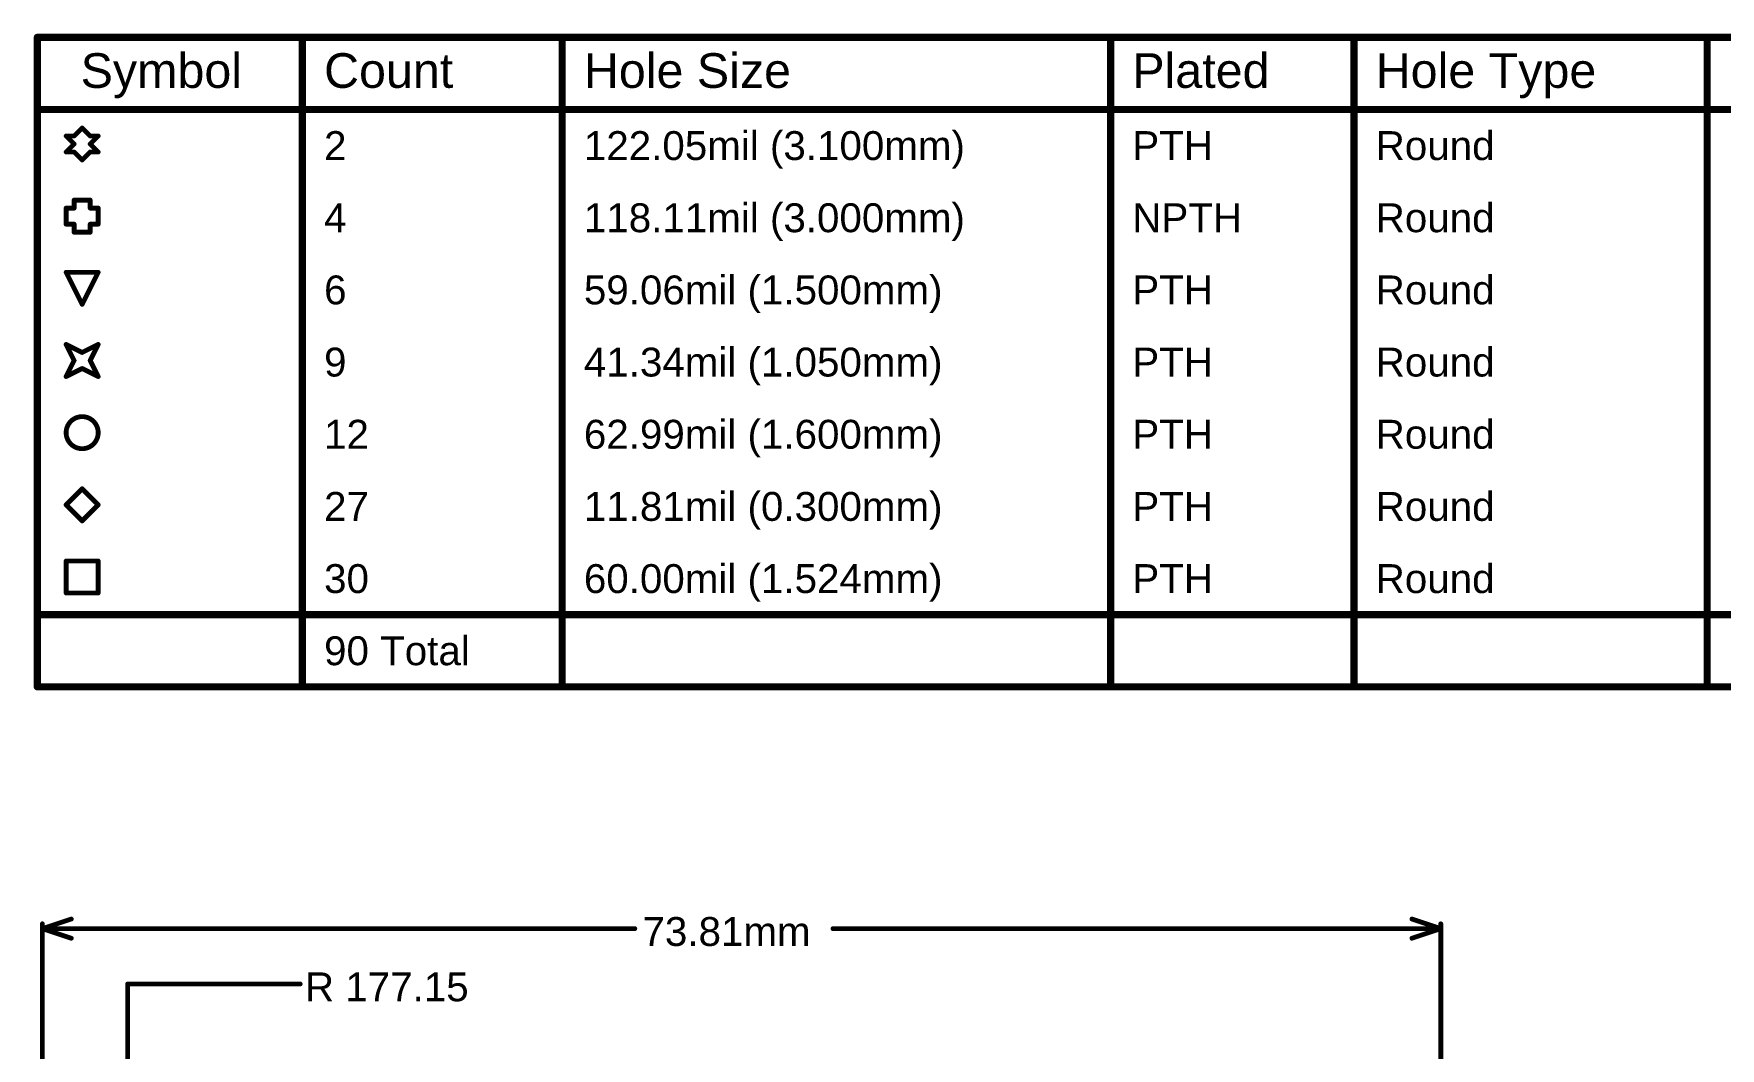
# Model space of a CAD drawing. Header units: inches. Extents: x -4 to 338, y -3 to 155.
# Drawn here: x -4 to 85, y 101.1 to 154.7 of the extents above; entities that cross this region are included whole.
import ezdxf

# ---------------------------------------------------------------- set-up
doc = ezdxf.new("R2010")
doc.units = ezdxf.units.IN
doc.layers.add('Dimensions', color=6, linetype='Continuous')
doc.layers.add('Drill Drawing', color=1, linetype='Continuous')
doc.styles.add('Arial', font='', dxfattribs={"height": 0.2})
doc.styles.get('Arial').set_extended_font_data('Arial')

msp = doc.modelspace()

# ---------------------------------------------------------------- linework, layer by layer
at = {"layer": 'Dimensions'}
for points in [[(-3.581, 107.442, 0.254, 0.254, 0), (-2.057, 107.95, 0.254, 0.254, 0)], [(-3.581, 94.458, 0.254, 0.254, 0), (-3.581, 107.696, 0.254, 0.254, 0)], [(68.707, 107.95, 0.254, 0.254, 0), (70.231, 107.442, 0.254, 0.254, 0)], [(70.231, 94.458, 0.254, 0.254, 0), (70.231, 107.696, 0.254, 0.254, 0)], [(-3.581, 107.442, 0.254, 0.254, 0), (-2.057, 106.934, 0.254, 0.254, 0)], [(-3.581, 107.442, 0.254, 0.254, 0), (27.688, 107.442, 0.254, 0.254, 0)], [(38.15, 107.442, 0.254, 0.254, 0), (70.231, 107.442, 0.254, 0.254, 0)], [(68.707, 106.934, 0.254, 0.254, 0), (70.231, 107.442, 0.254, 0.254, 0)], [(0.919, 98.577, 0.254, 0.254, 0), (0.919, 104.521, 0.254, 0.254, 0)], [(0.919, 104.521, 0.254, 0.254, 0), (10.025, 104.521, 0.254, 0.254, 0)]]:
    msp.add_lwpolyline(points, format="xyseb", dxfattribs=at)
for points in [[(-3.644, 107.696, 0.127, 0.127, 1), (-3.517, 107.696, 0.127, 0.127, 1)], [(-2.12, 107.95, 0.127, 0.127, 1), (-1.993, 107.95, 0.127, 0.127, 1)], [(68.644, 107.95, 0.127, 0.127, 1), (68.771, 107.95, 0.127, 0.127, 1)], [(70.168, 107.696, 0.127, 0.127, 1), (70.295, 107.696, 0.127, 0.127, 1)], [(-3.644, 107.442, 0.127, 0.127, 1), (-3.517, 107.442, 0.127, 0.127, 1)], [(-3.644, 107.442, 0.127, 0.127, 1), (-3.517, 107.442, 0.127, 0.127, 1)], [(-3.644, 107.442, 0.127, 0.127, 1), (-3.517, 107.442, 0.127, 0.127, 1)], [(-2.12, 106.934, 0.127, 0.127, 1), (-1.993, 106.934, 0.127, 0.127, 1)], [(27.624, 107.442, 0.127, 0.127, 1), (27.751, 107.442, 0.127, 0.127, 1)], [(38.086, 107.442, 0.127, 0.127, 1), (38.213, 107.442, 0.127, 0.127, 1)], [(68.644, 106.934, 0.127, 0.127, 1), (68.771, 106.934, 0.127, 0.127, 1)], [(70.168, 107.442, 0.127, 0.127, 1), (70.295, 107.442, 0.127, 0.127, 1)], [(70.168, 107.442, 0.127, 0.127, 1), (70.295, 107.442, 0.127, 0.127, 1)], [(70.168, 107.442, 0.127, 0.127, 1), (70.295, 107.442, 0.127, 0.127, 1)], [(0.855, 104.521, 0.127, 0.127, 1), (0.982, 104.521, 0.127, 0.127, 1)], [(0.855, 104.521, 0.127, 0.127, 1), (0.982, 104.521, 0.127, 0.127, 1)], [(9.962, 104.521, 0.127, 0.127, 1), (10.089, 104.521, 0.127, 0.127, 1)]]:
    msp.add_lwpolyline(points, format="xyseb", close=True, dxfattribs=at)
at = {"layer": 'Drill Drawing'}
for points in [[(-3.848, 154.495, 0.381, 0.381, 0), (337.381, 154.495, 0.381, 0.381, 0)], [(-3.848, 120.206, 0.381, 0.381, 0), (-3.848, 154.495, 0.381, 0.381, 0)], [(10.144, 120.206, 0.381, 0.381, 0), (10.144, 154.495, 0.381, 0.381, 0)], [(23.857, 120.206, 0.381, 0.381, 0), (23.857, 154.495, 0.381, 0.381, 0)], [(52.804, 120.206, 0.381, 0.381, 0), (52.804, 154.495, 0.381, 0.381, 0)], [(65.653, 120.206, 0.381, 0.381, 0), (65.653, 154.495, 0.381, 0.381, 0)], [(84.292, 120.206, 0.381, 0.381, 0), (84.292, 154.495, 0.381, 0.381, 0)], [(-3.848, 150.685, 0.381, 0.381, 0), (337.381, 150.685, 0.381, 0.381, 0)], [(-1.906, 149.288, 0.254, 0.254, 0), (-1.483, 149.712, 0.254, 0.254, 0)], [(-1.483, 149.712, 0.254, 0.254, 0), (-1.059, 149.288, 0.254, 0.254, 0)], [(-2.329, 149.288, 0.254, 0.254, 0), (-1.906, 148.865, 0.254, 0.254, 0)], [(-2.329, 149.288, 0.254, 0.254, 0), (-1.906, 149.288, 0.254, 0.254, 0)], [(-2.329, 148.442, 0.254, 0.254, 0), (-1.906, 148.865, 0.254, 0.254, 0)], [(-1.059, 149.288, 0.254, 0.254, 0), (-0.636, 149.288, 0.254, 0.254, 0)], [(-1.059, 148.865, 0.254, 0.254, 0), (-0.636, 149.288, 0.254, 0.254, 0)], [(-1.059, 148.865, 0.254, 0.254, 0), (-0.636, 148.442, 0.254, 0.254, 0)], [(-2.329, 148.442, 0.254, 0.254, 0), (-1.906, 148.442, 0.254, 0.254, 0)], [(-1.906, 148.442, 0.254, 0.254, 0), (-1.483, 148.018, 0.254, 0.254, 0)], [(-1.483, 148.018, 0.254, 0.254, 0), (-1.059, 148.442, 0.254, 0.254, 0)], [(-1.059, 148.442, 0.254, 0.254, 0), (-0.636, 148.442, 0.254, 0.254, 0)], [(-1.906, 145.478, 0.254, 0.254, 0), (-1.906, 145.902, 0.254, 0.254, 0)], [(-1.906, 145.902, 0.254, 0.254, 0), (-1.059, 145.902, 0.254, 0.254, 0)], [(-1.059, 145.478, 0.254, 0.254, 0), (-1.059, 145.902, 0.254, 0.254, 0)], [(-2.329, 144.632, 0.254, 0.254, 0), (-2.329, 145.478, 0.254, 0.254, 0)], [(-2.329, 145.478, 0.254, 0.254, 0), (-1.906, 145.478, 0.254, 0.254, 0)], [(-1.059, 145.478, 0.254, 0.254, 0), (-0.636, 145.478, 0.254, 0.254, 0)], [(-0.636, 144.632, 0.254, 0.254, 0), (-0.636, 145.478, 0.254, 0.254, 0)], [(-2.329, 144.632, 0.254, 0.254, 0), (-1.906, 144.632, 0.254, 0.254, 0)], [(-1.906, 144.208, 0.254, 0.254, 0), (-1.906, 144.632, 0.254, 0.254, 0)], [(-1.906, 144.208, 0.254, 0.254, 0), (-1.059, 144.208, 0.254, 0.254, 0)], [(-1.059, 144.632, 0.254, 0.254, 0), (-0.636, 144.632, 0.254, 0.254, 0)], [(-1.059, 144.208, 0.254, 0.254, 0), (-1.059, 144.632, 0.254, 0.254, 0)], [(-2.329, 142.092, 0.254, 0.254, 0), (-0.636, 142.092, 0.254, 0.254, 0)], [(-2.329, 142.092, 0.254, 0.254, 0), (-1.483, 140.399, 0.254, 0.254, 0)], [(-1.483, 140.399, 0.254, 0.254, 0), (-0.636, 142.092, 0.254, 0.254, 0)], [(-2.329, 138.282, 0.254, 0.254, 0), (-1.483, 137.858, 0.254, 0.254, 0)], [(-2.329, 138.282, 0.254, 0.254, 0), (-1.906, 137.435, 0.254, 0.254, 0)], [(-1.483, 137.858, 0.254, 0.254, 0), (-0.636, 138.282, 0.254, 0.254, 0)], [(-1.059, 137.435, 0.254, 0.254, 0), (-0.636, 138.282, 0.254, 0.254, 0)], [(-2.329, 136.589, 0.254, 0.254, 0), (-1.906, 137.435, 0.254, 0.254, 0)], [(-2.329, 136.589, 0.254, 0.254, 0), (-1.483, 137.012, 0.254, 0.254, 0)], [(-1.483, 137.012, 0.254, 0.254, 0), (-0.636, 136.589, 0.254, 0.254, 0)], [(-1.059, 137.435, 0.254, 0.254, 0), (-0.636, 136.589, 0.254, 0.254, 0)], [(-2.329, 129.815, 0.254, 0.254, 0), (-1.483, 130.662, 0.254, 0.254, 0)], [(-1.483, 130.662, 0.254, 0.254, 0), (-0.636, 129.815, 0.254, 0.254, 0)], [(-2.329, 129.815, 0.254, 0.254, 0), (-1.483, 128.969, 0.254, 0.254, 0)], [(-1.483, 128.969, 0.254, 0.254, 0), (-0.636, 129.815, 0.254, 0.254, 0)], [(-2.329, 126.852, 0.254, 0.254, 0), (-0.636, 126.852, 0.254, 0.254, 0)], [(-2.329, 125.159, 0.254, 0.254, 0), (-2.329, 126.852, 0.254, 0.254, 0)], [(-0.636, 125.159, 0.254, 0.254, 0), (-0.636, 126.852, 0.254, 0.254, 0)], [(-2.329, 125.159, 0.254, 0.254, 0), (-0.636, 125.159, 0.254, 0.254, 0)], [(-3.848, 124.016, 0.381, 0.381, 0), (337.381, 124.016, 0.381, 0.381, 0)], [(-3.848, 120.206, 0.381, 0.381, 0), (337.381, 120.206, 0.381, 0.381, 0)]]:
    msp.add_lwpolyline(points, format="xyseb", dxfattribs=at)
for points in [[(-3.943, 154.495, 0.191, 0.191, 1), (-3.753, 154.495, 0.191, 0.191, 1)], [(-3.943, 154.495, 0.191, 0.191, 1), (-3.753, 154.495, 0.191, 0.191, 1)], [(10.049, 154.495, 0.191, 0.191, 1), (10.239, 154.495, 0.191, 0.191, 1)], [(23.761, 154.495, 0.191, 0.191, 1), (23.952, 154.495, 0.191, 0.191, 1)], [(52.709, 154.495, 0.191, 0.191, 1), (52.899, 154.495, 0.191, 0.191, 1)], [(65.558, 154.495, 0.191, 0.191, 1), (65.749, 154.495, 0.191, 0.191, 1)], [(84.197, 154.495, 0.191, 0.191, 1), (84.387, 154.495, 0.191, 0.191, 1)], [(-3.943, 150.685, 0.191, 0.191, 1), (-3.753, 150.685, 0.191, 0.191, 1)], [(-1.546, 149.712, 0.127, 0.127, 1), (-1.419, 149.712, 0.127, 0.127, 1)], [(-1.546, 149.712, 0.127, 0.127, 1), (-1.419, 149.712, 0.127, 0.127, 1)], [(-2.393, 149.288, 0.127, 0.127, 1), (-2.266, 149.288, 0.127, 0.127, 1)], [(-2.393, 149.288, 0.127, 0.127, 1), (-2.266, 149.288, 0.127, 0.127, 1)], [(-1.97, 149.288, 0.127, 0.127, 1), (-1.843, 149.288, 0.127, 0.127, 1)], [(-1.97, 149.288, 0.127, 0.127, 1), (-1.843, 149.288, 0.127, 0.127, 1)], [(-1.97, 148.865, 0.127, 0.127, 1), (-1.843, 148.865, 0.127, 0.127, 1)], [(-1.97, 148.865, 0.127, 0.127, 1), (-1.843, 148.865, 0.127, 0.127, 1)], [(-1.123, 149.288, 0.127, 0.127, 1), (-0.996, 149.288, 0.127, 0.127, 1)], [(-1.123, 149.288, 0.127, 0.127, 1), (-0.996, 149.288, 0.127, 0.127, 1)], [(-1.123, 148.865, 0.127, 0.127, 1), (-0.996, 148.865, 0.127, 0.127, 1)], [(-1.123, 148.865, 0.127, 0.127, 1), (-0.996, 148.865, 0.127, 0.127, 1)], [(-0.7, 149.288, 0.127, 0.127, 1), (-0.573, 149.288, 0.127, 0.127, 1)], [(-0.7, 149.288, 0.127, 0.127, 1), (-0.573, 149.288, 0.127, 0.127, 1)], [(-2.393, 148.442, 0.127, 0.127, 1), (-2.266, 148.442, 0.127, 0.127, 1)], [(-2.393, 148.442, 0.127, 0.127, 1), (-2.266, 148.442, 0.127, 0.127, 1)], [(-1.97, 148.442, 0.127, 0.127, 1), (-1.843, 148.442, 0.127, 0.127, 1)], [(-1.97, 148.442, 0.127, 0.127, 1), (-1.843, 148.442, 0.127, 0.127, 1)], [(-1.546, 148.018, 0.127, 0.127, 1), (-1.419, 148.018, 0.127, 0.127, 1)], [(-1.546, 148.018, 0.127, 0.127, 1), (-1.419, 148.018, 0.127, 0.127, 1)], [(-1.123, 148.442, 0.127, 0.127, 1), (-0.996, 148.442, 0.127, 0.127, 1)], [(-1.123, 148.442, 0.127, 0.127, 1), (-0.996, 148.442, 0.127, 0.127, 1)], [(-0.7, 148.442, 0.127, 0.127, 1), (-0.573, 148.442, 0.127, 0.127, 1)], [(-0.7, 148.442, 0.127, 0.127, 1), (-0.573, 148.442, 0.127, 0.127, 1)], [(-1.97, 145.902, 0.127, 0.127, 1), (-1.843, 145.902, 0.127, 0.127, 1)], [(-1.97, 145.902, 0.127, 0.127, 1), (-1.843, 145.902, 0.127, 0.127, 1)], [(-1.123, 145.902, 0.127, 0.127, 1), (-0.996, 145.902, 0.127, 0.127, 1)], [(-1.123, 145.902, 0.127, 0.127, 1), (-0.996, 145.902, 0.127, 0.127, 1)], [(-2.393, 145.478, 0.127, 0.127, 1), (-2.266, 145.478, 0.127, 0.127, 1)], [(-2.393, 145.478, 0.127, 0.127, 1), (-2.266, 145.478, 0.127, 0.127, 1)], [(-1.97, 145.478, 0.127, 0.127, 1), (-1.843, 145.478, 0.127, 0.127, 1)], [(-1.97, 145.478, 0.127, 0.127, 1), (-1.843, 145.478, 0.127, 0.127, 1)], [(-1.123, 145.478, 0.127, 0.127, 1), (-0.996, 145.478, 0.127, 0.127, 1)], [(-1.123, 145.478, 0.127, 0.127, 1), (-0.996, 145.478, 0.127, 0.127, 1)], [(-0.7, 145.478, 0.127, 0.127, 1), (-0.573, 145.478, 0.127, 0.127, 1)], [(-0.7, 145.478, 0.127, 0.127, 1), (-0.573, 145.478, 0.127, 0.127, 1)], [(-2.393, 144.632, 0.127, 0.127, 1), (-2.266, 144.632, 0.127, 0.127, 1)], [(-2.393, 144.632, 0.127, 0.127, 1), (-2.266, 144.632, 0.127, 0.127, 1)], [(-1.97, 144.632, 0.127, 0.127, 1), (-1.843, 144.632, 0.127, 0.127, 1)], [(-1.97, 144.632, 0.127, 0.127, 1), (-1.843, 144.632, 0.127, 0.127, 1)], [(-1.97, 144.208, 0.127, 0.127, 1), (-1.843, 144.208, 0.127, 0.127, 1)], [(-1.97, 144.208, 0.127, 0.127, 1), (-1.843, 144.208, 0.127, 0.127, 1)], [(-1.123, 144.632, 0.127, 0.127, 1), (-0.996, 144.632, 0.127, 0.127, 1)], [(-1.123, 144.632, 0.127, 0.127, 1), (-0.996, 144.632, 0.127, 0.127, 1)], [(-1.123, 144.208, 0.127, 0.127, 1), (-0.996, 144.208, 0.127, 0.127, 1)], [(-1.123, 144.208, 0.127, 0.127, 1), (-0.996, 144.208, 0.127, 0.127, 1)], [(-0.7, 144.632, 0.127, 0.127, 1), (-0.573, 144.632, 0.127, 0.127, 1)], [(-0.7, 144.632, 0.127, 0.127, 1), (-0.573, 144.632, 0.127, 0.127, 1)], [(-2.393, 142.092, 0.127, 0.127, 1), (-2.266, 142.092, 0.127, 0.127, 1)], [(-2.393, 142.092, 0.127, 0.127, 1), (-2.266, 142.092, 0.127, 0.127, 1)], [(-0.7, 142.092, 0.127, 0.127, 1), (-0.573, 142.092, 0.127, 0.127, 1)], [(-0.7, 142.092, 0.127, 0.127, 1), (-0.573, 142.092, 0.127, 0.127, 1)], [(-1.546, 140.399, 0.127, 0.127, 1), (-1.419, 140.399, 0.127, 0.127, 1)], [(-1.546, 140.399, 0.127, 0.127, 1), (-1.419, 140.399, 0.127, 0.127, 1)], [(-2.393, 138.282, 0.127, 0.127, 1), (-2.266, 138.282, 0.127, 0.127, 1)], [(-2.393, 138.282, 0.127, 0.127, 1), (-2.266, 138.282, 0.127, 0.127, 1)], [(-1.546, 137.858, 0.127, 0.127, 1), (-1.419, 137.858, 0.127, 0.127, 1)], [(-1.546, 137.858, 0.127, 0.127, 1), (-1.419, 137.858, 0.127, 0.127, 1)], [(-0.7, 138.282, 0.127, 0.127, 1), (-0.573, 138.282, 0.127, 0.127, 1)], [(-0.7, 138.282, 0.127, 0.127, 1), (-0.573, 138.282, 0.127, 0.127, 1)], [(-1.97, 137.435, 0.127, 0.127, 1), (-1.843, 137.435, 0.127, 0.127, 1)], [(-1.97, 137.435, 0.127, 0.127, 1), (-1.843, 137.435, 0.127, 0.127, 1)], [(-1.546, 137.012, 0.127, 0.127, 1), (-1.419, 137.012, 0.127, 0.127, 1)], [(-1.546, 137.012, 0.127, 0.127, 1), (-1.419, 137.012, 0.127, 0.127, 1)], [(-1.123, 137.435, 0.127, 0.127, 1), (-0.996, 137.435, 0.127, 0.127, 1)], [(-1.123, 137.435, 0.127, 0.127, 1), (-0.996, 137.435, 0.127, 0.127, 1)], [(-2.393, 136.589, 0.127, 0.127, 1), (-2.266, 136.589, 0.127, 0.127, 1)], [(-2.393, 136.589, 0.127, 0.127, 1), (-2.266, 136.589, 0.127, 0.127, 1)], [(-0.7, 136.589, 0.127, 0.127, 1), (-0.573, 136.589, 0.127, 0.127, 1)], [(-0.7, 136.589, 0.127, 0.127, 1), (-0.573, 136.589, 0.127, 0.127, 1)], [(-0.636, 133.625, 0.254, 0.254, 1), (-2.329, 133.625, 0.254, 0.254, 1)], [(-2.393, 133.625, 0.127, 0.127, 1), (-2.266, 133.625, 0.127, 0.127, 1)], [(-0.7, 133.625, 0.127, 0.127, 1), (-0.573, 133.625, 0.127, 0.127, 1)], [(-1.546, 130.662, 0.127, 0.127, 1), (-1.419, 130.662, 0.127, 0.127, 1)], [(-1.546, 130.662, 0.127, 0.127, 1), (-1.419, 130.662, 0.127, 0.127, 1)], [(-2.393, 129.815, 0.127, 0.127, 1), (-2.266, 129.815, 0.127, 0.127, 1)], [(-2.393, 129.815, 0.127, 0.127, 1), (-2.266, 129.815, 0.127, 0.127, 1)], [(-1.546, 128.969, 0.127, 0.127, 1), (-1.419, 128.969, 0.127, 0.127, 1)], [(-1.546, 128.969, 0.127, 0.127, 1), (-1.419, 128.969, 0.127, 0.127, 1)], [(-0.7, 129.815, 0.127, 0.127, 1), (-0.573, 129.815, 0.127, 0.127, 1)], [(-0.7, 129.815, 0.127, 0.127, 1), (-0.573, 129.815, 0.127, 0.127, 1)], [(-2.393, 126.852, 0.127, 0.127, 1), (-2.266, 126.852, 0.127, 0.127, 1)], [(-2.393, 126.852, 0.127, 0.127, 1), (-2.266, 126.852, 0.127, 0.127, 1)], [(-0.7, 126.852, 0.127, 0.127, 1), (-0.573, 126.852, 0.127, 0.127, 1)], [(-0.7, 126.852, 0.127, 0.127, 1), (-0.573, 126.852, 0.127, 0.127, 1)], [(-2.393, 125.159, 0.127, 0.127, 1), (-2.266, 125.159, 0.127, 0.127, 1)], [(-2.393, 125.159, 0.127, 0.127, 1), (-2.266, 125.159, 0.127, 0.127, 1)], [(-0.7, 125.159, 0.127, 0.127, 1), (-0.573, 125.159, 0.127, 0.127, 1)], [(-0.7, 125.159, 0.127, 0.127, 1), (-0.573, 125.159, 0.127, 0.127, 1)], [(-3.943, 124.016, 0.191, 0.191, 1), (-3.753, 124.016, 0.191, 0.191, 1)], [(-3.943, 120.206, 0.191, 0.191, 1), (-3.753, 120.206, 0.191, 0.191, 1)], [(-3.943, 120.206, 0.191, 0.191, 1), (-3.753, 120.206, 0.191, 0.191, 1)], [(10.049, 120.206, 0.191, 0.191, 1), (10.239, 120.206, 0.191, 0.191, 1)], [(23.761, 120.206, 0.191, 0.191, 1), (23.952, 120.206, 0.191, 0.191, 1)], [(52.709, 120.206, 0.191, 0.191, 1), (52.899, 120.206, 0.191, 0.191, 1)], [(65.558, 120.206, 0.191, 0.191, 1), (65.749, 120.206, 0.191, 0.191, 1)], [(84.197, 120.206, 0.191, 0.191, 1), (84.387, 120.206, 0.191, 0.191, 1)]]:
    msp.add_lwpolyline(points, format="xyseb", close=True, dxfattribs=at)

# ---------------------------------------------------------------- texts
at = {"layer": 'Dimensions', "style": 'Arial'}
for s, p in [('73.81mm', (28.094, 106.528)), ('R 177.15', (10.279, 103.606))]:
    msp.add_text(s, height=1.524, dxfattribs=at).set_placement(p)
at = {"layer": 'Drill Drawing', "style": 'Arial'}
for s, height, p in [('Symbol', 1.8288, (-1.562, 151.828)), ('Count', 1.8288, (11.287, 151.828)), ('Hole Size', 1.8288, (25, 151.828)), ('Plated', 1.8288, (53.947, 151.828)), ('Hole Type', 1.8288, (66.796, 151.828)), ('2', 1.524, (11.287, 148.018)), ('122.05mil (3.100mm)', 1.524, (25, 148.018)), ('Round', 1.524, (66.796, 148.018)), ('PTH', 1.524, (53.947, 148.018)), ('4', 1.524, (11.287, 144.208)), ('118.11mil (3.000mm)', 1.524, (25, 144.208)), ('NPTH', 1.524, (53.947, 144.208)), ('Round', 1.524, (66.796, 144.208)), ('6', 1.524, (11.287, 140.399)), ('59.06mil (1.500mm)', 1.524, (25, 140.399)), ('PTH', 1.524, (53.947, 140.399)), ('Round', 1.524, (66.796, 140.399)), ('9', 1.524, (11.287, 136.589)), ('41.34mil (1.050mm)', 1.524, (25, 136.589)), ('PTH', 1.524, (53.947, 136.589)), ('Round', 1.524, (66.796, 136.589)), ('12', 1.524, (11.287, 132.779)), ('62.99mil (1.600mm)', 1.524, (25, 132.779)), ('PTH', 1.524, (53.947, 132.779)), ('Round', 1.524, (66.796, 132.779)), ('27', 1.524, (11.287, 128.969)), ('11.81mil (0.300mm)', 1.524, (25, 128.969)), ('PTH', 1.524, (53.947, 128.969)), ('Round', 1.524, (66.796, 128.969)), ('30', 1.524, (11.287, 125.159)), ('60.00mil (1.524mm)', 1.524, (25, 125.159)), ('PTH', 1.524, (53.947, 125.159)), ('Round', 1.524, (66.796, 125.159)), ('90 Total', 1.524, (11.287, 121.349))]:
    msp.add_text(s, height=height, dxfattribs=at).set_placement(p)

doc.saveas('drawing.dxf')
